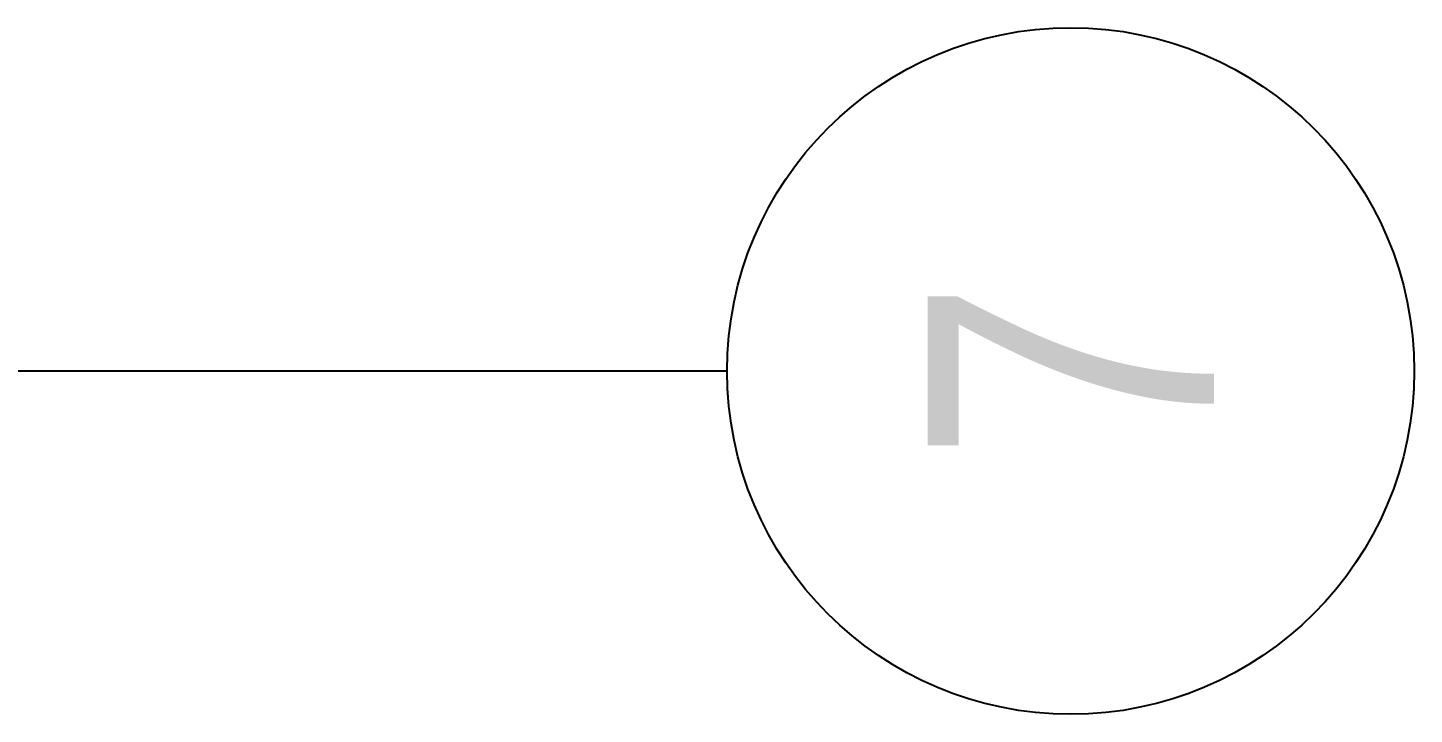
# Model space of a CAD drawing. Header units: millimetres. Extents: x 3718783 to 4027851, y 882487 to 1100782.
# Drawn here: x 3902117 to 3909382, y 1022996 to 1026596 of the extents above; entities that cross this region are included whole.
import ezdxf
from ezdxf.enums import TextEntityAlignment as Align

# ---------------------------------------------------------------- set-up
doc = ezdxf.new("R2010")
doc.units = ezdxf.units.MM
doc.header["$LTSCALE"] = 200
doc.header["$MEASUREMENT"] = 0
doc.linetypes.add('CHG_XX_Luoi truc$0$MB_Luoi truc$0$Center101', pattern=[13, 10, -1, 1, -1])
doc.linetypes.add('HIDDEN', pattern=[0.375, 0.25, -0.125])
for name, color, linetype in [('CHG_XX_Cot_Ham 1$0$mb_cot tang 1-3$0$Concrete Line', 6, 'Continuous'), ('CHG_XX_Luoi truc$0$Grid', 34, 'Continuous'), ('CHG_XX_Luoi truc$0$Grid Line', 251, 'CHG_XX_Luoi truc$0$MB_Luoi truc$0$Center101'), ('mb_cot tang 1-3$0$Concrete Line', 6, 'Continuous')]:
    doc.layers.add(name, color=color, linetype=linetype)
doc.layers.add('CHG_XX_Damsan_Ham 1$0$DGIONG', color=4, linetype='Continuous', lineweight=13)
doc.layers.add('DMo', color=254, linetype='HIDDEN', lineweight=9)
doc.styles.add('CHG_XX_Luoi truc$0$MB_Luoi truc$0$Grid A-F$0$VNI-HelveCB', font='VHELVCB_0.TTF')

# ---------------------------------------------------------------- blocks, each defined once
blk = doc.blocks.new('*U403')
at = {"layer": 'CHG_XX_Luoi truc$0$Grid', "lineweight": -2}
blk.add_line((0, -3), (0, 0), dxfattribs=at)
blk.add_circle((0, -9), 6, dxfattribs=at)
at = {"layer": 'CHG_XX_Luoi truc$0$Grid Line'}
blk.add_line((0, 0), (0, 438), dxfattribs=at)
at = {"layer": 'CHG_XX_Luoi truc$0$Grid', "lineweight": -2, "style": 'CHG_XX_Luoi truc$0$MB_Luoi truc$0$Grid A-F$0$VNI-HelveCB'}
for tag, p in [('GRIDSUB', (0, 447)), ('GRID', (0, -9))]:
    blk.add_attdef(tag, text='', height=5, dxfattribs=at).set_placement(p, align=Align.MIDDLE)
blk = doc.blocks.new('CHG_XX_Luoi truc')
at = {"layer": 'CHG_XX_Luoi truc$0$Grid'}
ref = blk.add_blockref('*U403', (110702.9, 106750), dxfattribs=dict(at, xscale=300.0000000000013, yscale=300.0000000000013, zscale=300.0000000000013, rotation=90))
ref.add_attrib('GRID', '7', dxfattribs={"lineweight": -2, "height": 1500, "rotation": 90, "style": 'CHG_XX_Luoi truc$0$MB_Luoi truc$0$Grid A-F$0$VNI-HelveCB'}).set_placement((113402.9, 106750), align=Align.MIDDLE)
blk = doc.blocks.new('CHG_XX_Cot_Ham 1')
at = {"layer": 'CHG_XX_Cot_Ham 1$0$mb_cot tang 1-3$0$Concrete Line'}
blk.add_blockref('CHG_XX_Luoi truc', (0, 0), dxfattribs=at)
blk = doc.blocks.new('CHG_XX_Damsan_Ham 1', base_point=(3089255.9, -609981))
at = {"layer": 'CHG_XX_Damsan_Ham 1$0$DGIONG'}
blk.add_blockref('CHG_XX_Cot_Ham 1', (0, 0), dxfattribs=at)

msp = doc.modelspace()

# ---------------------------------------------------------------- block references
at = {"layer": 'DMo'}
msp.add_blockref('CHG_XX_Damsan_Ham 1', (6883434.59583, 308064.69934), dxfattribs=at)
at = {"layer": 'mb_cot tang 1-3$0$Concrete Line'}
msp.add_blockref('CHG_XX_Cot_Ham 1', (3794178.65102, 918045.71079), dxfattribs=at)
msp.add_blockref('CHG_XX_Cot_Ham 1', (3794178.65102, 918045.71079), dxfattribs=at)

doc.saveas('drawing.dxf')
